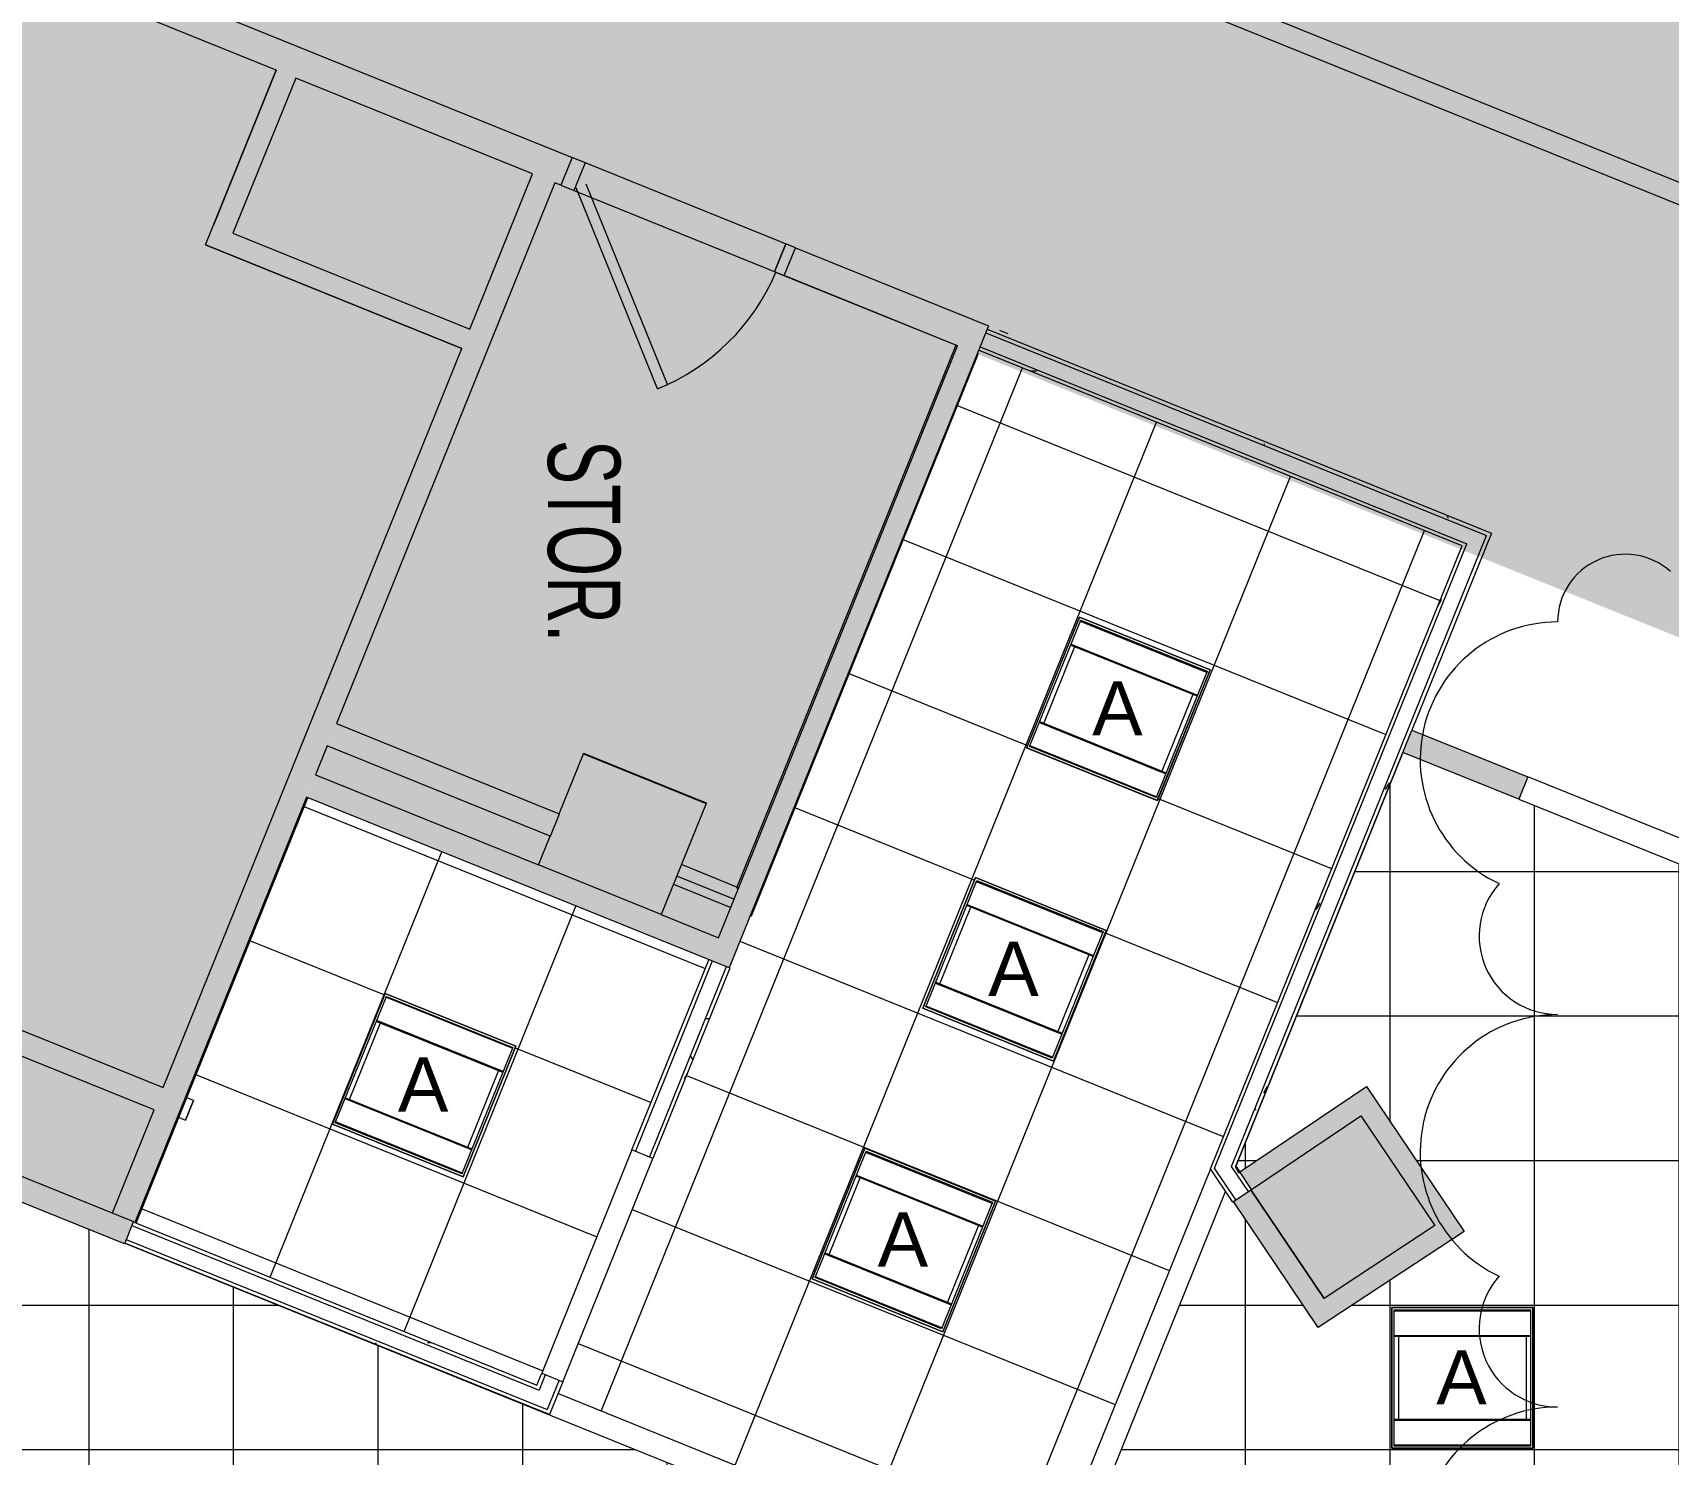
# Model space of a CAD drawing. Header units: inches. Extents: x 240 to 2111, y -1901 to 154.
# Drawn here: x 1194 to 1465.5, y -379.5 to -143.5 of the extents above; entities that cross this region are included whole.
import ezdxf

# ---------------------------------------------------------------- set-up
doc = ezdxf.new("R2010")
doc.units = ezdxf.units.IN
doc.header["$MEASUREMENT"] = 0
for name, color, linetype, lineweight in [('8th floor - 800-805 background_dwg', 8, 'Continuous', 9), ('A-Area-Sqft', 10, 'Continuous', 20), ('A-CLNG', 13, 'Continuous', 13), ('A-CLNG-PATT', 13, 'Continuous', 13), ('A-DETL-GENF', 92, 'Continuous', 9), ('A-WALL', 113, 'Continuous', 13), ('A-Wall-Bldg', 7, 'Continuous', 9), ('A-Wall-Exst', 7, 'Continuous', 9), ('A-WALL-PATT', 111, 'Continuous', 13), ('E-LITE-EQPM', 33, 'Continuous', 9), ('E-LITE-EQPM-IDEN', 33, 'Continuous', 9), ('G-ANNO-REVC', 71, 'Continuous', 9), ('I-WALL', 2, 'Continuous', 13)]:
    doc.layers.add(name, color=color, linetype=linetype, lineweight=lineweight)
doc.styles.add('Arial', font='arial.ttf', dxfattribs={"height": 9})
doc.styles.add('Arial Narrow', font='ARIALN.TTF', dxfattribs={"width": 0.8, "height": 12})
pattern_1 = [(0, (0, 0), (30.72, 7.68), [1.267, -21.773, 1.267, -21.773, -122.88]), (0, (0, 0), (30.72, 7.68), [-46.08, 1.267, -44.813, 1.267, -21.773, -53.76]), (0, (0, 0), (30.72, 7.68), [-115.2, 1.267, -14.093, 1.267, -37.133]), (120, (11.52, 3.84), (-22.011075, 22.7643), [1.267, -21.773, 1.267, -21.773, -122.88]), (120, (11.52, 3.84), (-22.011075, 22.7643), [-46.08, 1.267, -44.813, 1.267, -21.773, -53.76]), (120, (11.52, 3.84), (-22.011075, 22.7643), [-115.2, 1.267, -14.093, 1.267, -37.133]), (240, (15.36, 19.2), (-8.708925, -30.4443), [1.267, -21.773, 1.267, -21.773, -122.88]), (240, (15.36, 19.2), (-8.708925, -30.4443), [-46.08, 1.267, -44.813, 1.267, -21.773, -53.76]), (240, (15.36, 19.2), (-8.708925, -30.4443), [-115.2, 1.267, -14.093, 1.267, -37.133])]

# ---------------------------------------------------------------- blocks, each defined once
blk = doc.blocks.new('8th floor - 800-805 background_dwg-V1-REFLECTED CEILING PLAN')
at = {"layer": 'A-Wall-Bldg', "color": 253}
for p, q in [((612.06, 599.14), (612.62, 600.53)), ((614.66, 592.18), (602.48, 561.98)), ((706.56, 555.04), (702.72, 545.53)), ((584.26, 530.32), (588.9, 528.45)), ((682.39, 530.02), (682.31, 530.06))]:
    blk.add_line(p, q, dxfattribs=at)
at = {"layer": 'A-Wall-Bldg', "color": 253, "flags": 128}
for points in [[(598.39, 565.26), (597.73, 563.63), (602.36, 561.75), (597.72, 563.63)], [(682.31, 530.06), (690.55, 550.45), (690.63, 550.42)], [(587.78, 530.46), (621.14, 543.99), (621.8, 542.37), (588.44, 528.83)]]:
    blk.add_lwpolyline(points, dxfattribs=at)
at = {"layer": 'A-Wall-Bldg', "color": 253}
blk.add_arc((588.46, 528.85), 35.97, 22.0719, 67.1138, dxfattribs=at)
at = {"layer": 'A-Wall-Exst', "color": 253}
for p, q in [((614.65, 592.18), (614.54, 591.89)), ((709.2, 557.75), (709.28, 557.93)), ((704.05, 545), (707.89, 554.51)), ((597.92, 467.29), (615.11, 509.86)), ((568.92, 479.01), (594.65, 468.61))]:
    blk.add_line(p, q, dxfattribs=at)
at = {"layer": 'A-Wall-Exst', "color": 253, "flags": 128}
for points in [[(709.28, 557.93), (616.04, 595.6), (615.97, 595.42)], [(614.54, 591.89), (704.53, 555.53), (700.8, 546.31)], [(742.67, 462.64), (743.22, 463.99), (739.97, 465.3), (739.43, 463.95)]]:
    blk.add_lwpolyline(points, dxfattribs=at)
at = {"layer": 'A-WALL-PATT', "color": 253, "lineweight": 9}
for p, q in [((615.97, 595.42), (616.04, 595.6)), ((614.54, 591.89), (614.65, 592.18)), ((709.28, 557.93), (709.04, 557.81)), ((709.04, 557.81), (709.28, 557.93)), ((739.97, 465.3), (743.22, 463.99))]:
    blk.add_line(p, q, dxfattribs=at)
at = {"layer": 'A-WALL-PATT', "color": 253, "lineweight": 9, "flags": 128}
blk.add_lwpolyline([(704.89, 555.72), (704.53, 555.53)], close=True, dxfattribs=at)
at = {"layer": 'A-Area-Sqft', "color": 7, "insert": (630.28, 536.16), "char_height": 12, "width": 39.935, "attachment_point": 1, "line_spacing_factor": 0.974696, "style": 'Arial Narrow'}
blk.add_mtext('STOR.', dxfattribs=at)
blk = doc.blocks.new('L-Recessed-Axis-Duo - 2 x 2-V8-REFLECTED CEILING PLAN')
at = {"layer": 'E-LITE-EQPM'}
for p, q in [((-11.7, 11.7), (-11.7, -11.7)), ((11.7, 11.7), (-11.7, 11.7)), ((-11.37, 11.26), (-11.37, 11.27)), ((-11.37, 11.14), (-11.37, 11.26)), ((-11.37, 11.14), (11.38, 11.14)), ((11.32, 11.32), (-11.32, 11.32)), ((-11.32, 11.32), (-11.32, -11.32)), ((11.32, -11.32), (11.32, 11.32)), ((11.38, 11.27), (11.38, 11.26)), ((11.38, 11.26), (11.38, 11.14)), ((11.7, -11.7), (11.7, 11.7)), ((-11.32, 7.03), (11.32, 7.03)), ((-11.32, 7.02), (11.32, 7.02)), ((-11.32, 6.85), (11.32, 6.85)), ((-10.57, 6.87), (-10.57, -6.87)), ((10.57, -6.87), (10.57, 6.87)), ((11.32, -6.85), (-11.32, -6.85)), ((-11.32, -7.02), (11.32, -7.02)), ((-11.32, -7.03), (11.32, -7.03)), ((-11.7, -11.7), (11.7, -11.7)), ((-11.37, -11.26), (-11.37, -11.14)), ((-11.37, -11.14), (11.38, -11.14)), ((-11.37, -11.27), (-11.37, -11.26)), ((-11.32, -11.32), (11.32, -11.32)), ((11.38, -11.14), (11.38, -11.26)), ((11.38, -11.26), (11.38, -11.27))]:
    blk.add_line(p, q, dxfattribs=at)
for points, knots in [([(-11.64, 11.64), (-11.65, 11.65), (-11.65, 11.65), (-11.66, 11.66), (-11.67, 11.67), (-11.68, 11.68), (-11.68, 11.68), (-11.69, 11.69), (-11.69, 11.69), (-11.7, 11.7), (-11.7, 11.7), (-11.7, 11.7), (-11.7, 11.7)], [0, 0, 0, 0, 0.166667, 0.25, 0.333333, 0.416667, 0.5, 0.583333, 0.666667, 0.75, 0.833333, 1, 1, 1, 1]), ([(11.64, 11.64), (11.65, 11.65), (11.65, 11.65), (11.66, 11.66), (11.67, 11.67), (11.68, 11.68), (11.68, 11.68), (11.69, 11.69), (11.69, 11.69), (11.7, 11.7), (11.7, 11.7), (11.7, 11.7), (11.7, 11.7)], [0, 0, 0, 0, 0.166667, 0.25, 0.333333, 0.416667, 0.5, 0.583333, 0.666667, 0.75, 0.833333, 1, 1, 1, 1]), ([(-11.7, -11.7), (-11.7, -11.7), (-11.7, -11.7), (-11.7, -11.7), (-11.69, -11.69), (-11.69, -11.69), (-11.68, -11.68), (-11.68, -11.68), (-11.67, -11.67), (-11.66, -11.66), (-11.65, -11.65), (-11.65, -11.65), (-11.64, -11.64)], [-1, -1, -1, -1, -0.833333, -0.75, -0.666667, -0.583333, -0.5, -0.416667, -0.333333, -0.25, -0.166667, 0, 0, 0, 0]), ([(11.64, -11.64), (11.65, -11.65), (11.65, -11.65), (11.66, -11.66), (11.67, -11.67), (11.68, -11.68), (11.68, -11.68), (11.69, -11.69), (11.69, -11.69), (11.7, -11.7), (11.7, -11.7), (11.7, -11.7), (11.7, -11.7)], [0, 0, 0, 0, 0.166667, 0.25, 0.333333, 0.416667, 0.5, 0.583333, 0.666667, 0.75, 0.833333, 1, 1, 1, 1])]:
    blk.add_open_spline(points, degree=3, knots=knots, dxfattribs=at)
blk = doc.blocks.new('L-Recessed-Axis-Duo - 2 x 2-V4-REFLECTED CEILING PLAN')
at = {"layer": 'E-LITE-EQPM'}
for p, q in [((-11.7, 11.7), (-11.7, -11.7)), ((11.7, 11.7), (-11.7, 11.7)), ((-11.37, 11.26), (-11.37, 11.27)), ((-11.37, 11.14), (-11.37, 11.26)), ((-11.37, 11.14), (11.38, 11.14)), ((11.32, 11.32), (-11.32, 11.32)), ((-11.32, 11.32), (-11.32, -11.32)), ((11.32, -11.32), (11.32, 11.32)), ((11.38, 11.27), (11.38, 11.26)), ((11.38, 11.26), (11.38, 11.14)), ((11.7, -11.7), (11.7, 11.7)), ((-11.32, 7.03), (11.32, 7.03)), ((-11.32, 7.02), (11.32, 7.02)), ((-11.32, 6.85), (11.32, 6.85)), ((-10.57, 6.86), (-10.57, -6.86)), ((10.57, -6.86), (10.57, 6.86)), ((11.32, -6.85), (-11.32, -6.85)), ((-11.32, -7.02), (11.32, -7.02)), ((-11.32, -7.03), (11.32, -7.03)), ((-11.7, -11.7), (11.7, -11.7)), ((-11.37, -11.26), (-11.37, -11.14)), ((-11.37, -11.14), (11.38, -11.14)), ((-11.37, -11.27), (-11.37, -11.26)), ((-11.32, -11.32), (11.32, -11.32)), ((11.38, -11.14), (11.38, -11.26)), ((11.38, -11.26), (11.38, -11.27))]:
    blk.add_line(p, q, dxfattribs=at)
for points, knots in [([(-11.64, 11.64), (-11.65, 11.65), (-11.65, 11.65), (-11.66, 11.66), (-11.67, 11.67), (-11.68, 11.68), (-11.68, 11.68), (-11.69, 11.69), (-11.69, 11.69), (-11.7, 11.7), (-11.7, 11.7), (-11.7, 11.7), (-11.7, 11.7)], [0, 0, 0, 0, 0.166667, 0.25, 0.333333, 0.416667, 0.5, 0.583333, 0.666667, 0.75, 0.833333, 1, 1, 1, 1]), ([(11.64, 11.64), (11.65, 11.65), (11.65, 11.65), (11.66, 11.66), (11.67, 11.67), (11.68, 11.68), (11.68, 11.68), (11.69, 11.69), (11.69, 11.69), (11.7, 11.7), (11.7, 11.7), (11.7, 11.7), (11.7, 11.7)], [0, 0, 0, 0, 0.166667, 0.25, 0.333333, 0.416667, 0.5, 0.583333, 0.666667, 0.75, 0.833333, 1, 1, 1, 1]), ([(-11.7, -11.7), (-11.7, -11.7), (-11.7, -11.7), (-11.7, -11.7), (-11.69, -11.69), (-11.69, -11.69), (-11.68, -11.68), (-11.68, -11.68), (-11.67, -11.67), (-11.66, -11.66), (-11.65, -11.65), (-11.65, -11.65), (-11.64, -11.64)], [-1, -1, -1, -1, -0.833333, -0.75, -0.666667, -0.583333, -0.5, -0.416667, -0.333333, -0.25, -0.166667, 0, 0, 0, 0]), ([(11.64, -11.64), (11.65, -11.65), (11.65, -11.65), (11.66, -11.66), (11.67, -11.67), (11.68, -11.68), (11.68, -11.68), (11.69, -11.69), (11.69, -11.69), (11.7, -11.7), (11.7, -11.7), (11.7, -11.7), (11.7, -11.7)], [0, 0, 0, 0, 0.166667, 0.25, 0.333333, 0.416667, 0.5, 0.583333, 0.666667, 0.75, 0.833333, 1, 1, 1, 1])]:
    blk.add_open_spline(points, degree=3, knots=knots, dxfattribs=at)
blk = doc.blocks.new('Family - ___-5543082-REFLECTED CEILING PLAN')
at = {"layer": 'G-ANNO-REVC'}
for centre, radius, start, end in [((1458.4, -241.33), 11.24, 48.1897, 180), ((1447.16, -264.14), 22.81, 90, 244.7912), ((1447.16, -293.47), 13.03, 138.1897, 270), ((1447.16, -329.32), 22.81, 90, 244.7912), ((1447.16, -358.64), 13.03, 138.1897, 270), ((1447.16, -394.49), 22.81, 90, 244.7912)]:
    blk.add_arc(centre, radius, start, end, dxfattribs=at)

msp = doc.modelspace()

# ---------------------------------------------------------------- hatches: boundary and pattern name
at = {"layer": 'A-CLNG-PATT'}
h = msp.add_hatch(dxfattribs=at)
h.set_pattern_fill('FP_16', color=256, style=0, pattern_type=2)
h.set_pattern_definition([(68, (1372.14, -293.025), (22.2524, -8.9906), []), (338, (1372.14, -293.025), (-8.9906, -22.2524), [])])
h.paths.add_polyline_path([(1361.34, -401.84), (1431.27, -228.67), (1351.03, -196.21), (1309.59, -298.78), (1309.7, -298.82), (1281.17, -369.45), (1350.63, -397.51)], flags=0)
h.paths.add_polyline_path([(1345.07, -359.17), (1323.38, -350.4), (1332.14, -328.71), (1353.84, -337.47), (1346.02, -356.83)], flags=0)
h.paths.add_polyline_path([(1363.44, -314.23), (1341.74, -305.47), (1350.51, -283.77), (1372.21, -292.54), (1363.7, -313.6)], flags=0)
h.paths.add_polyline_path([(1380.7, -270.99), (1359, -262.22), (1367.77, -240.53), (1389.47, -249.29), (1380.95, -270.37)], flags=0)
h = msp.add_hatch(dxfattribs=at)
h.set_pattern_fill('FP_10', color=256, style=0, pattern_type=2)
h.set_pattern_definition([(90, (1299.315, -690.752), (24, -1e-15), []), (0, (1299.315, -690.752), (0, -24), [])])
h.paths.add_polyline_path([(1591.5, -1234.44), (1591.5, -1153.84), (1633.19, -1153.84), (1633.19, -1063.11), (1469.5, -1063.11), (1469.5, -897.51), (1441.85, -897.51), (1441.85, -867.26), (1468.01, -867.26), (1468.01, -320.96), (1481.61, -287.28), (1421.48, -262.99), (1393.75, -331.7), (1394.39, -332.64), (1415.42, -318.45), (1431.65, -342.51), (1407.43, -358.46), (1393.31, -337.59), (1393.23, -337.64), (1392.04, -335.88), (1363.43, -406.73), (1209.25, -344.49), (1209.22, -344.56), (959.05, -243.48), (850.6, -511.9), (922.08, -617.93), (961.9, -591.09), (1159.1, -883.6), (1340.11, -764.42), (1394.66, -847.26), (1394.34, -847.47), (1394.37, -1133.54), (1463.68, -1133.54), (1463.68, -1151.74), (1463.87, -1151.74), (1463.87, -1187.99), (1463.99, -1187.99), (1463.99, -1234.44), (1539.37, -1234.44)], flags=0)
h.paths.add_polyline_path([(1491.24, -1219.25), (1489.49, -1219.25), (1489.49, -1170.25), (1491.24, -1170.25), (1491.24, -1217.06)], flags=0)
h.paths.add_polyline_path([(1537.62, -1219.25), (1537.62, -1170.25), (1539.37, -1170.25), (1539.37, -1219.25)], flags=0)
h.paths.add_polyline_path([(1489.49, -1123.25), (1489.49, -1074.25), (1491.24, -1074.25), (1491.24, -1123.25)], flags=0)
h.paths.add_polyline_path([(1539.37, -1123.25), (1537.62, -1123.25), (1537.62, -1074.25), (1539.37, -1074.25), (1539.37, -1115.08)], flags=0)
h.paths.add_polyline_path([(1587.37, -1123.25), (1585.62, -1123.25), (1585.62, -1074.25), (1587.37, -1074.25)], flags=0)
h.paths.add_polyline_path([(1438.34, -1121.95), (1419.66, -1121.95), (1419.66, -1098.54), (1443.06, -1098.54), (1443.06, -1121.95)], flags=0)
h.paths.add_polyline_path([(1443.06, -1025.95), (1419.66, -1025.95), (1419.66, -1002.54), (1443.06, -1002.54), (1443.06, -1024.99)], flags=0)
h.paths.add_polyline_path([(1443.06, -930.2), (1419.66, -930.2), (1419.66, -906.79), (1443.06, -906.79), (1443.06, -926.73)], flags=0)
h.paths.add_polyline_path([(1438.34, -834.1), (1419.66, -834.1), (1419.66, -810.69), (1443.06, -810.69), (1443.06, -834.1), (1441.85, -834.1)], flags=0)
h.paths.add_polyline_path([(1204.45, -810.4), (1203.82, -810.4), (1203.82, -786.99), (1227.22, -786.99), (1227.22, -810.4), (1211.75, -810.4)], flags=0)
h.paths.add_polyline_path([(1154.95, -810.4), (1131.55, -810.4), (1131.55, -786.99), (1154.95, -786.99), (1154.95, -808.82)], flags=0)
h.paths.add_polyline_path([(1192.78, -768.9), (1183.37, -754.94), (1183.63, -754.76), (1171.33, -736.52), (1189.57, -724.22), (1201.87, -742.46), (1202.13, -742.29), (1209.45, -753.14), (1241.84, -731.3), (1237.87, -725.43), (1380.17, -629.48), (1364.52, -606.26), (1387.32, -590.88), (1408.86, -622.83), (1386.06, -638.2), (1386.23, -638.46), (1192.95, -768.78)], flags=0)
h.paths.add_polyline_path([(1193.8, -763.69), (1206.34, -755.24), (1199.02, -744.38), (1186.48, -752.84), (1193.64, -763.46)], flags=0)
h.paths.add_polyline_path([(1275.64, -762.21), (1275.64, -738.81), (1299.04, -738.81), (1299.04, -762.21), (1277.54, -762.21)], flags=0)
h.paths.add_polyline_path([(1083.51, -738.91), (1083.51, -715.51), (1106.91, -715.51), (1106.91, -738.91), (1087.5, -738.91)], flags=0)
h.paths.add_polyline_path([(1419.66, -738.22), (1419.66, -714.82), (1443.06, -714.82), (1443.06, -738.22), (1423.72, -738.22)], flags=0)
h.paths.add_polyline_path([(1244.43, -729.55), (1384.14, -635.35), (1382.27, -632.59), (1242.56, -726.79)], flags=0)
h.paths.add_polyline_path([(1347.64, -715.12), (1347.64, -691.71), (1371.04, -691.71), (1371.04, -715.12), (1350.63, -715.12)], flags=0)
h.paths.add_polyline_path([(1233.68, -690.19), (1227.01, -690.19), (1227.01, -666.79), (1250.41, -666.79), (1250.41, -690.19), (1240.99, -690.19)], flags=0)
h.paths.add_polyline_path([(1160.59, -666.86), (1156.25, -666.86), (1156.25, -643.46), (1179.65, -643.46), (1179.65, -666.86), (1167.9, -666.86)], flags=0)
h.paths.add_polyline_path([(1036.33, -666.66), (1035.51, -666.66), (1035.51, -643.25), (1058.91, -643.25), (1058.91, -666.66), (1043.64, -666.66)], flags=0)
h.paths.add_polyline_path([(1114.48, -652.42), (1090.74, -617.22), (1108.98, -604.92), (1109.55, -605.76), (1295.39, -480.45), (1294.76, -479.51), (1313, -467.21), (1313.63, -468.15), (1313.71, -468.1), (1336.87, -502.46), (1114.48, -652.42)], flags=0)
h.paths.add_polyline_path([(1419.66, -642.67), (1419.66, -619.27), (1443.06, -619.27), (1443.06, -642.67), (1423.72, -642.67)], flags=0)
h.paths.add_polyline_path([(1323.31, -642.19), (1299.91, -642.19), (1299.91, -618.79), (1323.31, -618.79), (1323.31, -639.82)], flags=0)
h.paths.add_polyline_path([(1227.91, -619.67), (1227.91, -596.27), (1251.31, -596.27), (1251.31, -619.67), (1233.68, -619.67)], flags=0)
h.paths.add_polyline_path([(1373.27, -613.65), (1390.89, -601.77), (1386.47, -595.22), (1368.86, -607.1), (1373.13, -613.44)], flags=0)
h.paths.add_polyline_path([(1306.77, -571.12), (1299.91, -571.12), (1299.91, -547.72), (1323.31, -547.72), (1323.31, -571.12), (1314.08, -571.12)], flags=0)
h.paths.add_polyline_path([(961.9, -547.39), (939.58, -547.39), (939.58, -523.99), (962.99, -523.99), (962.99, -547.39)], flags=0)
h.paths.add_polyline_path([(1438.34, -546.6), (1419.66, -546.6), (1419.66, -523.2), (1443.06, -523.2), (1443.06, -546.6)], flags=0)
h.paths.add_polyline_path([(1145.97, -546.42), (1131.58, -546.39), (1131.58, -523.02), (1154.99, -523.02), (1154.99, -546.42), (1153.28, -546.42)], flags=0)
h.paths.add_polyline_path([(1059.06, -546.39), (1035.66, -546.39), (1035.66, -522.99), (1059.06, -523.02), (1059.06, -545.49)], flags=0)
h.paths.add_polyline_path([(936.14, -506.49), (914.14, -506.49), (914.14, -484.49), (936.14, -484.49)], flags=0)
h.paths.add_polyline_path([(939.58, -451.39), (939.58, -427.99), (962.99, -427.99), (962.99, -451.39), (941.31, -451.39)], flags=0)
h.paths.add_polyline_path([(1138.66, -451.39), (1131.58, -451.39), (1131.58, -427.99), (1154.99, -427.99), (1154.99, -451.39), (1145.97, -451.39)], flags=0)
h.paths.add_polyline_path([(1328.7, -451.39), (1323.58, -451.39), (1323.58, -427.99), (1346.99, -427.99), (1346.99, -451.39), (1336.01, -451.39)], flags=0)
h.paths.add_polyline_path([(1058.26, -450.39), (1035.66, -450.39), (1035.66, -426.99), (1059.06, -426.99), (1059.06, -450.39)], flags=0)
h.paths.add_polyline_path([(1240.99, -450.39), (1227.66, -450.39), (1227.66, -426.99), (1251.06, -426.99), (1251.06, -450.39), (1248.3, -450.39)], flags=0)
h.paths.add_polyline_path([(1419.66, -450.39), (1419.66, -426.99), (1443.06, -426.99), (1443.06, -450.39), (1423.72, -450.39)], flags=0)
h.paths.add_polyline_path([(1419.66, -378.53), (1419.66, -355.13), (1443.06, -355.13), (1443.06, -378.53), (1423.72, -378.53)], flags=0)
h.paths.add_polyline_path([(941.31, -355.39), (939.58, -355.39), (939.58, -331.99), (962.99, -331.99), (962.99, -355.39), (948.62, -355.39)], flags=0)
h.paths.add_polyline_path([(1145.97, -354.42), (1131.58, -354.39), (1131.58, -331.02), (1154.99, -331.02), (1154.99, -354.42), (1153.28, -354.42)], flags=0)
h.paths.add_polyline_path([(1035.66, -354.39), (1035.66, -330.99), (1059.06, -331.02), (1059.06, -354.39), (1036.33, -354.39)], flags=0)
h = msp.add_hatch(dxfattribs=at)
h.set_pattern_fill('FP_17', color=256, style=0, pattern_type=2)
h.set_pattern_definition([(68, (1274.57, -312.24), (22.2524, -8.9906), []), (338, (1274.57, -312.24), (-8.9906, -22.2524), [])])
h.paths.add_polyline_path([(1277.69, -368.04), (1306.23, -297.42), (1239.45, -270.44), (1210.91, -341.06), (1277.46, -367.95)], flags=0)
h.paths.add_polyline_path([(1265.43, -333.46), (1243.73, -324.69), (1252.5, -303), (1274.2, -311.76), (1267.1, -329.32)], flags=0)
at = {"layer": 'A-DETL-GENF'}
h = msp.add_hatch(color=254, dxfattribs=at)
h.paths.add_polyline_path([(803.81, -1901.45), (2110.78, -1901.45), (2110.78, -176.86), (2008.52, -429.97), (1892.39, -383.05), (1892.39, -747.55), (1888.89, -747.55), (1888.89, -489.42), (1881.89, -489.42), (1881.89, -485.92), (1888.89, -485.92), (1888.89, -381.64), (1871.3, -374.53), (1913.44, -270.22), (1928.64, -276.36), (1927.33, -279.61), (1915.37, -274.78), (1875.85, -372.6), (2006.58, -425.41), (2068.3, -272.67), (1992.86, -242.19), (1970.67, -297.12), (1964.41, -294.59), (1965.72, -291.35), (1968.74, -292.56), (1989.62, -240.88), (1981.97, -237.79), (1983.28, -234.55), (2069.61, -269.42), (2110.78, -167.52), (2110.78, 42.18), (1940.83, 110.88), (1553.94, 110.88), (1494.21, -36.95), (1610.28, -83.84), (1608.97, -87.09), (1480.15, -35.04), (1481.46, -31.8), (1490.97, -35.64), (1550.16, 110.88), (1346.5, 110.88), (1315.87, 35.15), (1393.31, 3.82), (1393.43, 4.11), (1413.83, -4.13), (1413.74, -4.44), (1444.38, -16.81), (1443.06, -20.06), (1412.41, -7.67), (1405.58, -24.53), (1385.19, -16.29), (1392, 0.57), (1294.39, 40.06), (1295.7, 43.3), (1312.62, 36.46), (1342.72, 110.88), (1145.86, 110.88), (1150.94, 108.82), (1148.52, 102.84), (1258.62, 58.3), (1257.31, 55.06), (1147.2, 99.6), (1139.52, 80.6), (1115.51, 90.32), (1123.83, 110.88), (631.53, 110.88), (624.73, 94.03), (792.9, 26), (797.01, 36.17), (959.52, -29.48), (958.26, -32.61), (992.67, -46.53), (990.79, -51.16), (827.72, 14.8), (792.13, -73.28), (994.81, -155.26), (1030.43, -67.2), (1027.87, -66.16), (1029.75, -61.53), (1058.18, -73.03), (1056.3, -77.66), (1037.85, -70.2), (1002.22, -158.26), (1015.08, -163.45), (1018.42, -155.21), (1038.81, -163.45), (1030.57, -183.85), (1010.17, -175.6), (1010.93, -173.71), (998.08, -168.51), (976.49, -221.88), (1215.66, -318.63), (1265.23, -195.93), (1222.67, -178.72), (1234.41, -149.71), (1093.38, -92.66), (1095.26, -88.03), (1283.56, -164.2), (1281.68, -168.83), (1280.66, -168.42), (1244.39, -258.21), (1281.37, -273.17), (1285.4, -263.21), (1305.79, -271.45), (1298.33, -289.91), (1307.84, -293.76), (1347.55, -195.48), (1318.76, -183.83), (1320.64, -179.2), (1352.67, -192.15), (1350.78, -196.82), (1494.45, -254.87), (1496.31, -250.28), (1637.87, -307.47), (1637.86, -1157.84), (1596.49, -1157.84), (1596.49, -1238.44), (1393.68, -1238.48), (1390.34, -1246.85), (1390.34, -1238.44), (1388.86, -1238.44), (1388.86, -855.25), (1285.16, -925.18), (1265.15, -975.36), (1229.33, -960.88), (1199.86, -980.75), (1179.39, -995), (1206.13, -1033.42), (1190.34, -1072.48), (1093.05, -928.2), (1092.62, -927.66), (1092.08, -927.23), (1091.46, -926.93), (1090.79, -926.79), (1090.1, -926.8), (1089.43, -926.97), (1088.82, -927.28), (1040.99, -959.53), (1028.72, -950.31), (1016.73, -940.73), (1005.04, -930.78), (993.65, -920.48), (982.58, -909.85), (971.84, -898.88), (961.44, -887.59), (951.38, -876), (941.31, -863.63), (932.34, -851.92), (923.37, -839.46), (914.79, -826.73), (906.6, -813.75), (898.8, -800.52), (891.41, -787.07), (884.43, -773.4), (877.86, -759.52), (871.72, -745.45), (866.01, -731.2), (860.73, -716.79), (855.89, -702.22), (851.5, -687.51), (847.55, -672.68), (895.3, -640.47), (895.87, -640), (896.35, -639.3), (896.59, -638.72), (896.69, -637.99), (896.59, -637.19), (896.31, -636.49), (811.28, -510.38), (305.2, -510.38), (305.2, -339.24), (300.95, -339.24), (300.95, -335.74), (343.64, -335.74), (357.87, -300.53), (351.67, -298.02), (362.17, -272.03), (368.37, -274.53), (394.33, -210.29), (355.22, -194.49), (356.53, -191.24), (362.31, -193.57), (381.76, -145.42), (375.99, -143.08), (377.3, -139.84), (416.41, -155.63), (461.67, -43.6), (434.32, -32.55), (437.22, -25.37), (440.47, -26.68), (438.87, -30.62), (552.11, -76.36), (596.87, 34.43), (483.64, 80.18), (475.59, 60.26), (481.6, 57.83), (472.61, 35.57), (466.6, 38), (455.45, 10.41), (452.21, 11.72), (463.35, 39.31), (450.36, 44.57), (459.35, 66.82), (472.35, 61.57), (481.71, 84.74), (598.18, 37.68), (627.76, 110.88), (239.63, 110.88), (239.63, -1901.45), (801.64, -1901.45)], flags=0)
h.paths.add_polyline_path([(1701.73, -747.55), (1698.23, -747.55), (1698.23, -470.21), (1701.73, -470.21), (1701.73, -485.92), (1841.89, -485.96), (1841.89, -489.42), (1701.73, -489.42), (1701.73, -643.75)], flags=0)
h.paths.add_polyline_path([(713.83, -737.92), (688.79, -727.81), (695.59, -710.99), (720.62, -721.11), (713.97, -737.56)], flags=0)
h.paths.add_polyline_path([(473.33, -647.04), (451.84, -638.35), (460.83, -616.1), (482.32, -624.78), (474.65, -643.75)], flags=0)
h.paths.add_polyline_path([(1727.98, -601.81), (1727.98, -579.81), (1749.98, -579.81), (1749.98, -601.81)], flags=0)
h.paths.add_polyline_path([(1698.23, -430.21), (1698.23, -265.39), (1114.16, -29.41), (1115.47, -26.16), (1601.7, -222.61), (1623.43, -168.83), (1632.93, -172.67), (1631.62, -175.92), (1625.36, -173.39), (1604.94, -223.92), (1643.89, -239.65), (1664.3, -189.12), (1657.58, -186.41), (1658.89, -183.16), (1704.64, -201.65), (1703.33, -204.89), (1667.55, -190.43), (1647.13, -240.97), (1726.79, -273.15), (1747.21, -222.62), (1740.42, -219.88), (1741.73, -216.63), (1748.52, -219.37), (1753.92, -206.01), (1796.89, -223.37), (1795.58, -226.62), (1755.86, -210.57), (1728.95, -277.16), (1728.95, -289.53), (1751.97, -289.53), (1751.97, -322.54), (1827.01, -352.86), (1866.45, -255.25), (1828.92, -240.09), (1830.23, -236.84), (1871.01, -253.32), (1828.95, -357.42), (1725.45, -315.6), (1725.45, -276.38), (1701.73, -266.8), (1701.73, -430.21)], flags=0)
h.paths.add_polyline_path([(1207.25, -339.45), (1214.16, -322.33), (967.57, -222.58), (990.66, -165.51), (987.76, -164.34), (967.89, -213.52), (918.74, -193.69), (908.6, -218.78), (1186.4, -331.02)], flags=0)
h.paths.add_polyline_path([(260.95, -339.24), (242.95, -339.24), (242.95, -335.74), (260.95, -335.74)], flags=0)
h.paths.add_polyline_path([(1749.97, -321.73), (1749.97, -315.53), (1734.61, -315.53), (1749.25, -321.44)], flags=0)
h.paths.add_polyline_path([(1747.21, -291.81), (1749.97, -291.81), (1749.97, -291.53), (1728.95, -291.53), (1728.95, -291.81), (1746.66, -291.81)], flags=0)
h.paths.add_polyline_path([(1277.93, -281.67), (1279.87, -276.88), (1242.89, -261.92), (1240.94, -266.73), (1277.15, -281.36)], flags=0)
h.paths.add_polyline_path([(1944.88, -222.81), (1929.12, -216.44), (1930.43, -213.19), (1935.63, -215.29), (1987.54, -86.83), (1990.78, -88.14), (1938.88, -216.61), (1946.19, -219.56)], flags=0)
h.paths.add_polyline_path([(395.64, -207.04), (399.56, -197.32), (372.21, -186.27), (384.55, -155.73), (411.9, -166.77), (415.05, -158.87), (385.01, -146.73), (365.55, -194.89), (394.33, -206.51)], flags=0)
h.paths.add_polyline_path([(965.12, -207.01), (983.12, -162.46), (938.64, -144.47), (920.62, -189.03), (963.25, -206.26)], flags=0)
h.paths.add_polyline_path([(1892.03, -201.45), (1723.86, -133.48), (1725.16, -130.26), (1802.23, -161.39), (1864.13, -8.18), (1867.37, -9.49), (1805.47, -162.71), (1893.34, -198.21)], flags=0)
h.paths.add_polyline_path([(400.31, -195.47), (401.16, -193.37), (378.91, -184.37), (387.9, -162.12), (410.15, -171.11), (411.15, -168.63), (385.66, -158.33), (374.81, -185.17), (399.56, -195.17)], flags=0)
h.paths.add_polyline_path([(1266.54, -192.69), (1276.95, -166.92), (1237.65, -151.02), (1227.23, -176.79), (1265.23, -192.16)], flags=0)
h.paths.add_polyline_path([(1012.81, -169.08), (1013.2, -168.1), (1000.35, -162.9), (999.95, -163.88), (1011.41, -168.51)], flags=0)
h.paths.add_polyline_path([(992.54, -160.88), (992.93, -159.9), (940.89, -138.85), (940.52, -139.83), (983.12, -157.07)], flags=0)
h.paths.add_polyline_path([(1672.33, -132.53), (1651.93, -124.29), (1658.82, -107.23), (1646.06, -102.07), (1647.37, -98.83), (1660.13, -103.99), (1660.17, -103.89), (1668.75, -107.36), (1720.61, 21.02), (1710.42, 25.14), (1720.16, 49.25), (1744.26, 39.51), (1734.52, 15.4), (1723.86, 19.71), (1671.99, -108.67), (1680.57, -112.13), (1680.57, -112.24), (1688.07, -115.27), (1686.76, -118.52), (1679.22, -115.47), (1673.24, -130.26)], flags=0)
h.paths.add_polyline_path([(2000.45, -89.89), (1980.05, -81.64), (1988.29, -61.24), (2008.69, -69.49), (2003.33, -82.75)], flags=0)
h.paths.add_polyline_path([(1077.07, -14.42), (1072.05, -12.39), (1073.36, -9.15), (1078.38, -11.18)], flags=0)
h.paths.add_polyline_path([(1138.42, 83.21), (1138.49, 83.38), (1118.18, 91.59), (1118.11, 91.42), (1137.99, 83.38)], flags=0)
h.paths.add_polyline_path([(1146.74, 103.78), (1148.33, 107.72), (1140.52, 110.88), (1129.18, 110.88), (1138.49, 107.11)], flags=0)
at = {"layer": 'A-WALL'}
for points in [[(1298.33, -289.91), (1305.79, -271.45), (1285.4, -263.21), (1281.37, -273.17), (1281.47, -273.21), (1279.97, -276.92), (1279.85, -276.92), (1277.93, -281.67), (1292.16, -287.42)], [(1408.39, -353.64), (1426.77, -341.54), (1414.48, -323.31), (1396.24, -335.62), (1407.43, -352.2)]]:
    msp.add_hatch(color=250, dxfattribs=at).paths.add_polyline_path(points, flags=0)
at = {"layer": 'A-WALL-PATT', "lineweight": 9}
h = msp.add_hatch(color=7, dxfattribs=at)
h.paths.add_polyline_path([(1347.55, -195.48), (1349.42, -190.84), (1320.64, -179.2), (1318.76, -183.83), (1320.64, -184.59)], flags=0)
h.paths.add_polyline_path([(1281.68, -168.83), (1283.56, -164.2), (1095.26, -88.03), (1093.38, -92.66), (1281.47, -168.75)], flags=0)
h.paths.add_polyline_path([(1056.3, -77.66), (1058.18, -73.03), (1029.75, -61.53), (1027.87, -66.16), (1044.84, -73.03)], flags=0)
h.paths.add_polyline_path([(990.79, -51.16), (992.67, -46.53), (824.96, 21.31), (825.05, 21.07), (824.88, 21.13), (823.08, 16.68), (979.34, -46.53)], flags=0)
h = msp.add_hatch(color=7, dxfattribs=at)
h.paths.add_polyline_path([(1725.48, -276.4), (1726.79, -273.15), (1115.47, -26.16), (1114.16, -29.41), (1725.45, -276.38)], flags=0)
h.paths.add_polyline_path([(1077.07, -14.42), (1078.38, -11.18), (1073.36, -9.15), (1072.05, -12.39), (1073.36, -12.92)], flags=0)
for points in [[(1227.23, -176.79), (1237.65, -151.02), (1234.41, -149.71), (1223.99, -175.47)], [(1210.91, -341.06), (1280.66, -168.42), (1276.95, -166.92), (1207.25, -339.45), (1210.72, -340.85), (1210.7, -340.97), (1210.72, -340.98)], [(1265.23, -195.93), (1266.54, -192.69), (1223.99, -175.47), (1222.67, -178.72), (1244.39, -187.5)], [(1311.09, -295.07), (1352.67, -192.15), (1349.42, -190.84), (1307.84, -293.76)], [(1209.22, -344.56), (1210.72, -340.85), (860.16, -199.21), (858.66, -202.92), (1200.04, -340.85)], [(1214.16, -322.33), (1215.66, -318.63), (976.49, -221.88), (974.99, -225.58), (1210.72, -320.94)], [(1279.97, -276.92), (1281.47, -273.21), (1244.39, -258.21), (1242.89, -261.92), (1274.2, -274.58)], [(1309.59, -298.78), (1311.09, -295.07), (1240.94, -266.73), (1239.45, -270.44), (1309.12, -298.59)], [(1396.34, -335.55), (1414.48, -323.31), (1412.52, -320.41), (1394.39, -332.64)], [(1426.77, -341.54), (1429.69, -339.61), (1415.42, -318.45), (1412.52, -320.41), (1425.47, -339.61)], [(1405.47, -355.56), (1408.39, -353.64), (1396.24, -335.62), (1393.34, -337.57), (1404.17, -353.64)], [(1407.43, -358.46), (1431.65, -342.51), (1429.69, -339.61), (1405.47, -355.56)]]:
    msp.add_hatch(color=7, dxfattribs=at).paths.add_polyline_path(points, flags=0)
h = msp.add_hatch(dxfattribs=at)
h.set_pattern_fill('FP_2', color=256, style=0, pattern_type=2)
h.set_pattern_definition(pattern_1)
h.paths.add_polyline_path([(1435.95, -227.19), (1436.18, -226.61), (1352.43, -192.73), (1352.2, -193.31), (1435.37, -226.96)], flags=0)
h = msp.add_hatch(dxfattribs=at)
h.set_pattern_fill('FP_2', color=256, style=0, pattern_type=2)
h.set_pattern_definition(pattern_1)
h.paths.add_polyline_path([(1431.88, -228.92), (1432.11, -228.34), (1351.26, -195.63), (1351.03, -196.21), (1431.31, -228.69)], flags=0)
h = msp.add_hatch(dxfattribs=at)
h.set_pattern_fill('FP_2', color=256, style=0, pattern_type=2)
h.set_pattern_definition(pattern_1)
h.paths.add_polyline_path([(1393.73, -331.67), (1435.95, -227.19), (1435.37, -226.96), (1393.31, -331.05)], flags=0)
h = msp.add_hatch(dxfattribs=at)
h.set_pattern_fill('FP_2', color=256, style=0, pattern_type=2)
h.set_pattern_definition(pattern_1)
h.paths.add_polyline_path([(1390.21, -332.04), (1431.88, -228.92), (1431.3, -228.68), (1389.79, -331.42)], flags=0)
h = msp.add_hatch(color=7, dxfattribs=at)
h.paths.add_polyline_path([(1481.62, -287.28), (1483.11, -283.57), (1479.28, -282.03), (1477.79, -285.73), (1481.61, -287.28)], flags=0)
h.paths.add_polyline_path([(1440.7, -270.75), (1442.2, -267.04), (1422.98, -259.28), (1421.48, -262.99), (1434.78, -268.36)], flags=0)
h = msp.add_hatch(dxfattribs=at)
h.set_pattern_fill('FP_2', color=256, style=0, pattern_type=2)
h.set_pattern_definition(pattern_1)
h.paths.add_polyline_path([(1278.04, -368.86), (1279.07, -366.31), (1278.49, -366.07), (1277.46, -368.62), (1277.69, -368.72)], flags=0)
h.paths.add_polyline_path([(1294.05, -329.22), (1306.81, -297.65), (1306.23, -297.42), (1293.47, -328.98)], flags=0)
h = msp.add_hatch(dxfattribs=at)
h.set_pattern_fill('FP_2', color=256, style=0, pattern_type=2)
h.set_pattern_definition(pattern_1)
h.paths.add_polyline_path([(1279.77, -372.92), (1281.97, -367.48), (1281.39, -367.24), (1279.19, -372.69), (1279.42, -372.78)], flags=0)
h.paths.add_polyline_path([(1296.95, -330.39), (1309.7, -298.82), (1309.12, -298.59), (1296.37, -330.15), (1296.83, -330.34)], flags=0)
h = msp.add_hatch(dxfattribs=at)
h.set_pattern_fill('FP_2', color=256, style=0, pattern_type=2)
h.set_pattern_definition(pattern_1)
h.paths.add_polyline_path([(1395.82, -335.89), (1396.34, -335.55), (1393.31, -331.05), (1393.03, -331.75), (1395.64, -335.62)], flags=0)
h = msp.add_hatch(dxfattribs=at)
h.set_pattern_fill('FP_2', color=256, style=0, pattern_type=2)
h.set_pattern_definition(pattern_1)
h.paths.add_polyline_path([(1277.46, -368.62), (1277.69, -368.04), (1210.67, -340.96), (1210.44, -341.54), (1276.52, -368.24)], flags=0)
h = msp.add_hatch(dxfattribs=at)
h.set_pattern_fill('FP_2', color=256, style=0, pattern_type=2)
h.set_pattern_definition(pattern_1)
h.paths.add_polyline_path([(1279.19, -372.69), (1279.42, -372.11), (1209.5, -343.86), (1209.27, -344.44), (1278.04, -372.23)], flags=0)

# ---------------------------------------------------------------- linework, layer by layer
at = {"layer": 'A-CLNG'}
for p, q in [((1367.77, -240.53), (1359, -262.22)), ((1389.47, -249.29), (1367.77, -240.53)), ((1380.7, -270.99), (1389.47, -249.29)), ((1359, -262.22), (1380.7, -270.99)), ((1393.74, -331.68), (1421.48, -262.99)), ((1350.51, -283.77), (1341.74, -305.47)), ((1372.21, -292.54), (1350.51, -283.77)), ((1363.44, -314.23), (1372.21, -292.54)), ((1252.5, -303), (1243.73, -324.69)), ((1274.2, -311.76), (1252.5, -303)), ((1341.74, -305.47), (1363.44, -314.23)), ((1265.43, -333.46), (1274.2, -311.76)), ((1243.73, -324.69), (1265.43, -333.46)), ((1332.14, -328.71), (1323.38, -350.4)), ((1353.84, -337.47), (1332.14, -328.71)), ((1389.51, -332.12), (1361.34, -401.84)), ((1363.43, -406.73), (1392.04, -335.88)), ((1345.07, -359.17), (1353.84, -337.47)), ((1209.25, -344.49), (1363.43, -406.73)), ((1323.38, -350.4), (1345.07, -359.17)), ((1443.06, -355.13), (1419.66, -355.13)), ((1419.66, -355.13), (1419.66, -378.53)), ((1443.06, -378.53), (1443.06, -355.13)), ((1361.34, -401.84), (1281.17, -369.45)), ((1419.66, -378.53), (1443.06, -378.53))]:
    msp.add_line(p, q, dxfattribs=at)
at = {"layer": 'A-WALL'}
for p, q in [((1352.2, -193.31), (1435.37, -226.96)), ((1351.26, -195.63), (1432.11, -228.34)), ((1393.03, -331.75), (1435.37, -226.96)), ((1390.21, -332.04), (1432.11, -228.34)), ((1306.81, -297.65), (1294.05, -329.22)), ((1309.12, -298.59), (1296.37, -330.15)), ((1393.75, -337.29), (1390.21, -332.04)), ((1395.82, -335.89), (1393.03, -331.75)), ((1210.44, -341.54), (1278.04, -368.86)), ((1209.5, -343.86), (1279.42, -372.11)), ((1279.07, -366.31), (1278.04, -368.86)), ((1281.39, -367.24), (1279.42, -372.11))]:
    msp.add_line(p, q, dxfattribs=at)
at = {"layer": 'A-WALL', "color": 8, "lineweight": 20}
for p, q in [((1281.37, -273.17), (1285.4, -263.21)), ((1285.4, -263.21), (1305.79, -271.45)), ((1305.79, -271.45), (1298.33, -289.91)), ((1277.93, -281.67), (1279.87, -276.88)), ((1408.39, -353.64), (1396.24, -335.62))]:
    msp.add_line(p, q, dxfattribs=at)
at = {"layer": 'A-WALL', "lineweight": 9}
for p, q in [((1279.97, -276.92), (1281.47, -273.21)), ((1281.47, -273.21), (1281.37, -273.17)), ((1279.87, -276.88), (1279.97, -276.92)), ((1298.33, -289.91), (1277.93, -281.67)), ((1396.34, -335.55), (1414.48, -323.31)), ((1414.48, -323.31), (1426.77, -341.54)), ((1396.24, -335.62), (1396.34, -335.55)), ((1426.77, -341.54), (1408.39, -353.64))]:
    msp.add_line(p, q, dxfattribs=at)
at = {"layer": 'A-WALL', "color": 55}
for p, q in [((1393.34, -337.57), (1396.24, -335.62)), ((1210.67, -340.96), (1209.27, -344.44)), ((1210.91, -341.06), (1210.67, -340.96))]:
    msp.add_line(p, q, dxfattribs=at)
at = {"layer": 'I-WALL', "color": 8, "lineweight": 20}
for p, q in [((1115.47, -26.16), (1601.7, -222.61)), ((1698.23, -265.39), (1114.16, -29.41)), ((1095.26, -88.03), (1283.56, -164.2)), ((1234.41, -149.71), (1093.38, -92.66)), ((1222.67, -178.72), (1234.41, -149.71)), ((1237.65, -151.02), (1227.23, -176.79)), ((1276.95, -166.92), (1237.65, -151.02)), ((1283.56, -164.2), (1281.68, -168.83)), ((1266.54, -192.69), (1276.95, -166.92)), ((1280.66, -168.42), (1244.39, -258.21)), ((1281.68, -168.83), (1280.66, -168.42)), ((1265.23, -195.93), (1222.67, -178.72)), ((1227.23, -176.79), (1266.54, -192.69)), ((1318.76, -183.83), (1320.64, -179.2)), ((1320.64, -179.2), (1352.67, -192.15)), ((1347.55, -195.48), (1318.76, -183.83)), ((1352.67, -192.15), (1309.59, -298.78)), ((1307.84, -293.76), (1347.55, -195.48)), ((1215.66, -318.63), (1265.23, -195.93)), ((908.58, -218.78), (1210.72, -340.85)), ((976.49, -221.88), (1215.66, -318.63)), ((1214.16, -322.33), (974.99, -225.58)), ((1209.22, -344.56), (959.05, -243.48)), ((1244.39, -258.21), (1281.37, -273.17)), ((1421.48, -262.99), (1422.98, -259.28)), ((1422.98, -259.28), (1442.2, -267.04)), ((1242.89, -261.92), (1240.94, -266.73)), ((1279.87, -276.88), (1242.89, -261.92)), ((1440.7, -270.75), (1421.48, -262.99)), ((1240.94, -266.73), (1277.93, -281.67)), ((1442.2, -267.04), (1440.7, -270.75)), ((1239.45, -270.44), (1210.91, -341.06)), ((1309.59, -298.78), (1239.45, -270.44)), ((1298.33, -289.91), (1307.84, -293.76)), ((1394.39, -332.64), (1415.42, -318.45)), ((1415.42, -318.45), (1431.65, -342.51)), ((1207.25, -339.45), (1214.16, -322.33)), ((1396.34, -335.55), (1394.39, -332.64)), ((1396.24, -335.62), (1408.39, -353.64)), ((1407.43, -358.46), (1393.34, -337.57)), ((1210.67, -340.96), (1210.72, -340.85)), ((1209.27, -344.44), (1209.22, -344.56)), ((1431.65, -342.51), (1407.43, -358.46))]:
    msp.add_line(p, q, dxfattribs=at)
at = {"layer": 'I-WALL', "lineweight": 9}
for p, q in [((1320.64, -179.2), (1283.56, -164.2)), ((1281.68, -168.83), (1318.76, -183.83)), ((1479.28, -282.03), (1442.2, -267.04)), ((1440.7, -270.75), (1477.79, -285.73)), ((1293.47, -328.98), (1278.49, -366.07)), ((1281.97, -367.48), (1296.95, -330.39)), ((1396.34, -335.55), (1396.24, -335.62))]:
    msp.add_line(p, q, dxfattribs=at)
at = {"layer": 'I-WALL'}
for p, q in [((1352.43, -192.73), (1436.18, -226.61)), ((1431.3, -228.68), (1351.03, -196.21)), ((1436.18, -226.61), (1422.98, -259.28)), ((1389.51, -332.12), (1431.3, -228.68)), ((1421.48, -262.99), (1393.73, -331.67)), ((1293.47, -328.98), (1306.23, -297.42)), ((1309.7, -298.82), (1296.95, -330.39)), ((1309.59, -298.78), (1309.7, -298.82)), ((1296.95, -330.39), (1293.47, -328.98)), ((1393.23, -337.64), (1389.51, -332.12)), ((1393.73, -331.67), (1394.39, -332.64)), ((1393.34, -337.57), (1393.23, -337.64)), ((1210.91, -341.06), (1277.69, -368.04)), ((1279.77, -372.92), (1209.27, -344.44)), ((1277.69, -368.04), (1278.49, -366.07)), ((1278.49, -366.07), (1281.97, -367.48)), ((1281.97, -367.48), (1279.77, -372.92))]:
    msp.add_line(p, q, dxfattribs=at)

# ---------------------------------------------------------------- block references
at = {"layer": '8th floor - 800-805 background_dwg', "color": 253, "rotation": 270.0000000000001}
msp.add_blockref('8th floor - 800-805 background_dwg-V1-REFLECTED CEILING PLAN', (755.37, 419.18), dxfattribs=at)
msp.add_blockref('8th floor - 800-805 background_dwg-V1-REFLECTED CEILING PLAN', (755.37, 419.18), dxfattribs=at)
msp.add_blockref('8th floor - 800-805 background_dwg-V1-REFLECTED CEILING PLAN', (755.37, 419.18), dxfattribs=at)
msp.add_blockref('8th floor - 800-805 background_dwg-V1-REFLECTED CEILING PLAN', (755.37, 419.18), dxfattribs=at)
at = {"layer": 'E-LITE-EQPM', "extrusion": (0, 0, -1)}
for name, p, rotation in [('L-Recessed-Axis-Duo - 2 x 2-V8-REFLECTED CEILING PLAN', (-1374.24, -255.76), 202.0000000000002), ('L-Recessed-Axis-Duo - 2 x 2-V8-REFLECTED CEILING PLAN', (-1356.98, -299), 202.0000000000002), ('L-Recessed-Axis-Duo - 2 x 2-V8-REFLECTED CEILING PLAN', (-1258.96, -318.23), 21.99999999999993), ('L-Recessed-Axis-Duo - 2 x 2-V8-REFLECTED CEILING PLAN', (-1338.61, -343.94), 202.0000000000002), ('L-Recessed-Axis-Duo - 2 x 2-V4-REFLECTED CEILING PLAN', (-1431.36, -366.83), 180)]:
    msp.add_blockref(name, p, dxfattribs=dict(at, rotation=rotation))
at = {"layer": 'G-ANNO-REVC'}
msp.add_blockref('Family - ___-5543082-REFLECTED CEILING PLAN', (0, 0), dxfattribs=at)

# ---------------------------------------------------------------- texts
at = {"layer": 'E-LITE-EQPM-IDEN', "char_height": 9, "width": 10.302, "attachment_point": 1, "style": 'Arial'}
for insert in [(1369.88, -251.17), (1352.62, -294.41), (1254.61, -313.64), (1334.26, -339.35), (1427.01, -362.24)]:
    msp.add_mtext('A', dxfattribs=dict(at, insert=insert))

doc.saveas('drawing.dxf')
